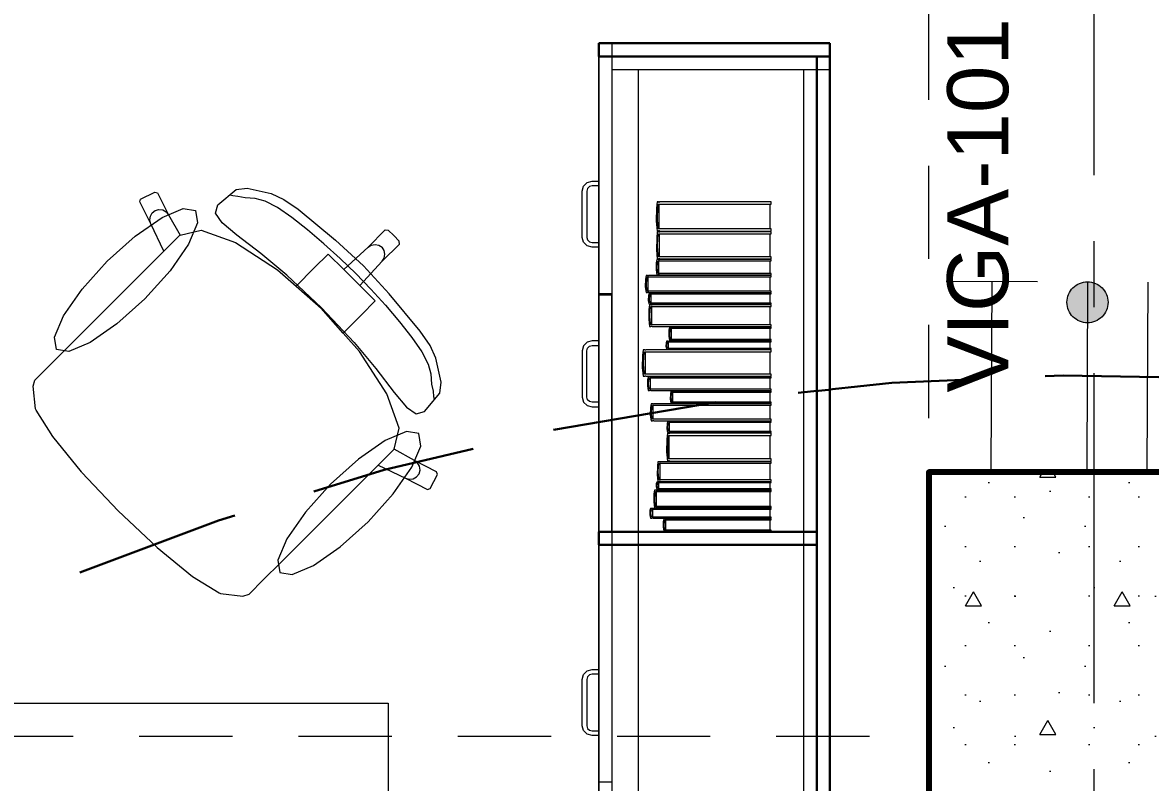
# Model space of a CAD drawing. Header units: inches. Extents: x -19 to 5698, y -728 to 92.
# Drawn here: x 128.198 to 129.905, y 30.13 to 31.281 of the extents above; entities that cross this region are included whole.
import ezdxf

# ---------------------------------------------------------------- set-up
doc = ezdxf.new("R2010")
doc.units = ezdxf.units.IN
doc.header["$MEASUREMENT"] = 0
doc.set_wipeout_variables(frame=1)
for name, pattern in [('HIDDEN', [0.375, 0.25, -0.125]), ('Hidden Line', [0.195611, 0.141111, -0.0545]), ('Punto & Raya', [0.65, 0.5, -0.075, 0, -0.075]), ('RAYITAS', [0.375, 0.25, -0.125]), ('Wipeout_Contour', [1, 0, -1])]:
    doc.linetypes.add(name, pattern=pattern)
for name, color, linetype, lineweight in [('00 conduct tomacorr', 120, 'HIDDEN', 30), ('T-TECHO-E', 150, 'Continuous', 20), ('TOMACORRIENTE', 22, 'RAYITAS', 9)]:
    doc.layers.add(name, color=color, linetype=linetype, lineweight=lineweight)
for name, color, linetype in [('02 _ ARQ _ ALB _ Ejes Generales', 251, 'Continuous'), ('02 _ ARQ _ ZON _ Espacio.3D', 7, 'Continuous'), ('08 _ STR _ EXT _ 06 Columnas', 7, 'Continuous'), ('08 _ STR _ EXT _ 09 Vigas', 251, 'Continuous'), ('Interior - Mobiliario', 7, 'Continuous'), ('Notas - Etiquetas', 7, 'Continuous')]:
    doc.layers.add(name, color=color, linetype=linetype)
doc.styles.add('Estilo_Generado_4', font='swisse.ttf')

# ---------------------------------------------------------------- blocks, each defined once
blk = doc.blocks.new('a')
at = {"layer": 'TOMACORRIENTE', "ltscale": 0.05}
h = blk.add_hatch(color=4, dxfattribs=at)
edge = h.paths.add_edge_path()
edge.add_arc((0, 0.0752), 0.0211, 0, 360)
at = {"layer": 'TOMACORRIENTE', "color": 4}
for p, q in [((-0.1455, 0.0963), (-0.0515, 0.0963)), ((-0.0985, 0.0963), (-0.0985, -0.0966)), ((0, 0.0963), (0, -0.0963)), ((0.0623, -0.0963), (0.0623, 0.0963))]:
    blk.add_line(p, q, dxfattribs=at)
blk.add_circle((0, 0.0752), 0.0211, dxfattribs=at)
blk = doc.blocks.new('CABLE 3FACE')
at = {"layer": 'T-TECHO-E', "rotation": 59.94170052614085}
blk.add_blockref('a', (0, 0), dxfattribs=at)

msp = doc.modelspace()

# ---------------------------------------------------------------- hatches: boundary and pattern name
at = {"layer": '08 _ STR _ EXT _ 06 Columnas', "linetype": 'Continuous', "lineweight": 9}
h = msp.add_hatch(dxfattribs=at)
h.set_pattern_fill('HORMIGÓN_EN_MASA_0002', style=0, pattern_type=2)
h.set_pattern_definition([(0, (92.5, 6e-09), (0, 0.3897114), [0.024375, -0.200625]), (0, (92.6125, 0.19486), (0, 0.3897114), [0.024375, -0.200625]), (60, (92.5, 6e-09), (-0.3375, 0.1948557), [0.024375, -0.200625]), (60, (92.725, 6e-09), (-0.3375, 0.1948557), [0.024375, -0.200625]), (120, (92.5244, 6e-09), (0.3375, 0.1948557), [0.024375, -0.200625]), (120, (92.7494, 6e-09), (0.3375, 0.1948557), [0.024375, -0.200625]), (0, (92.500015, 0.0375), (0, 0.075), [0, -0.075, 0, -0.1125]), (45, (92.537515, 0.0375), (-0.05303301, 0.05303301), [0, -0.05625, 0, -0.09375])])
h.paths.add_polyline_path([(129.57, 29.7), (130.07, 29.7), (130.07, 30.6), (129.57, 30.6)])

# ---------------------------------------------------------------- linework, layer by layer
at = {"layer": '02 _ ARQ _ ALB _ Ejes Generales', "color": 251, "linetype": 'Punto & Raya', "lineweight": 13, "true_color": 0x636466}
msp.add_line((129.82, 3.05), (129.82, 44.9), dxfattribs=at)
at = {"layer": '02 _ ARQ _ ZON _ Espacio.3D', "color": 254, "linetype": 'Continuous', "lineweight": 0, "flags": 128}
msp.add_lwpolyline([(123.07, 29.75), (129.57, 29.75), (129.57, 30.6), (130.07, 30.6), (130.07, 29.75), (135.97, 29.75), (135.97, 30.2), (136.57, 30.2), (136.57, 31), (137.07, 31)], dxfattribs=at)
at = {"layer": '08 _ STR _ EXT _ 06 Columnas', "color": 7, "linetype": 'Continuous', "lineweight": 80, "flags": 128}
msp.add_lwpolyline([(129.57, 29.7), (130.07, 29.7), (130.07, 30.6), (129.57, 30.6)], close=True, dxfattribs=at)
at = {"layer": '08 _ STR _ EXT _ 09 Vigas', "color": 251, "linetype": 'Hidden Line', "lineweight": 13, "true_color": 0x636466}
msp.add_line((129.57, 30.2), (129.57, 39.4), dxfattribs=at)
at = {"layer": 'Interior - Mobiliario', "color": 175, "linetype": 'Continuous', "lineweight": 13}
for p, q in [((129.4, 31.23), (129.09, 31.23)), ((129.09, 31.23), (129.09, 29.77)), ((129.4, 29.77), (129.4, 31.23)), ((129.13, 31.21), (129.09, 31.21)), ((129.38, 31.21), (129.13, 31.21)), ((128.4932, 31.0053), (128.5211, 31.0285)), ((128.5211, 31.0285), (128.5378, 31.0304)), ((128.5378, 31.0304), (128.574, 31.0226)), ((129.045, 31.026), (129.047, 31.0335)), ((129.047, 31.0335), (129.0525, 31.039)), ((129.0531, 31.03), (129.052, 31.026)), ((129.0525, 31.039), (129.06, 31.041)), ((129.056, 31.0329), (129.0531, 31.03)), ((129.06, 31.034), (129.056, 31.0329)), ((129.06, 31.041), (129.07, 31.041)), ((129.07, 31.034), (129.06, 31.034)), ((129.07, 31.041), (129.07, 31.034)), ((128.3751, 31.0098), (128.3764, 31.0138)), ((128.3764, 31.0138), (128.3978, 31.0247)), ((128.3978, 31.0247), (128.4019, 31.0233)), ((128.4019, 31.0233), (128.4188, 30.9902)), ((128.5158, 31.0189), (128.5113, 31.0197)), ((128.5238, 31.0181), (128.5158, 31.0189)), ((128.5346, 31.016), (128.5238, 31.0181)), ((128.55, 31.0149), (128.5346, 31.016)), ((128.5648, 31.011), (128.55, 31.0149)), ((128.574, 31.0226), (128.5932, 31.0136)), ((128.5932, 31.0136), (128.6149, 30.9987)), ((129.045, 30.956), (129.045, 31.026)), ((129.052, 31.026), (129.052, 30.956)), ((128.3921, 30.9767), (128.3751, 31.0098)), ((128.394, 30.9933), (128.3986, 30.9969)), ((128.3986, 30.9969), (128.4042, 30.9984)), ((128.4042, 30.9984), (128.4101, 30.9977)), ((128.4101, 30.9977), (128.4152, 30.9948)), ((128.4152, 30.9948), (128.4188, 30.9902)), ((128.4898, 30.9924), (128.4932, 31.0053)), ((128.5836, 31.001), (128.5648, 31.011)), ((128.6054, 30.9862), (128.5836, 31.001)), ((128.6149, 30.9987), (128.6716, 30.9519)), ((129.1574, 31), (129.1572, 30.9803)), ((129.1584, 31.0097), (129.1574, 31)), ((129.1603, 31.0097), (129.1584, 31.0097)), ((129.1589, 30.986), (129.1593, 30.9996)), ((129.1593, 30.9996), (129.1601, 31.0062)), ((129.1601, 31.0062), (129.3313, 31.0062)), ((129.1604, 31.0096), (129.1603, 31.0097)), ((129.1606, 31.0093), (129.1604, 31.0096)), ((129.1608, 31.0091), (129.1606, 31.0093)), ((129.1611, 31.009), (129.1608, 31.0091)), ((129.161, 31.0062), (129.161, 30.9691)), ((129.1613, 31.009), (129.1611, 31.009)), ((129.1616, 31.0091), (129.1613, 31.009)), ((129.1618, 31.0092), (129.1616, 31.0091)), ((129.162, 31.0095), (129.1618, 31.0092)), ((129.1622, 31.0097), (129.162, 31.0095)), ((129.3313, 31.0097), (129.1622, 31.0097)), ((129.3296, 30.9691), (129.3296, 31.0062)), ((129.3313, 31.0062), (129.3313, 31.0097)), ((128.3905, 30.9824), (128.3912, 30.9882)), ((128.3921, 30.9767), (128.3905, 30.9824)), ((128.3912, 30.9882), (128.394, 30.9933)), ((128.4188, 30.9902), (128.4362, 30.9592)), ((128.4998, 30.9781), (128.4898, 30.9924)), ((128.5221, 30.9595), (128.4998, 30.9781)), ((128.6292, 30.9676), (128.6054, 30.9862)), ((129.1572, 30.9803), (129.1584, 30.9655)), ((129.1596, 30.9724), (129.1589, 30.986)), ((128.4117, 30.9349), (128.3921, 30.9767)), ((128.4362, 30.9592), (128.4681, 30.9667)), ((128.4681, 30.9667), (128.5201, 30.9483)), ((128.654, 30.9464), (128.6292, 30.9676)), ((128.7207, 30.9411), (128.7468, 30.9672)), ((128.7468, 30.9672), (128.7511, 30.9671)), ((128.7511, 30.9671), (128.7596, 30.9586)), ((129.1587, 30.9645), (129.1578, 30.9555)), ((129.1584, 30.9655), (129.1603, 30.9655)), ((129.1606, 30.9645), (129.1587, 30.9645)), ((129.1601, 30.9691), (129.1596, 30.9724)), ((129.1597, 30.9551), (129.1605, 30.9612)), ((129.3313, 30.9691), (129.1601, 30.9691)), ((129.1603, 30.9655), (129.1604, 30.9658)), ((129.1604, 30.9658), (129.1606, 30.966)), ((129.1605, 30.9612), (129.3313, 30.9612)), ((129.1606, 30.966), (129.1609, 30.9662)), ((129.1607, 30.9644), (129.1606, 30.9645)), ((129.1609, 30.9641), (129.1607, 30.9644)), ((129.1609, 30.9662), (129.1611, 30.9663)), ((129.1612, 30.964), (129.1609, 30.9641)), ((129.1611, 30.9663), (129.1614, 30.9663)), ((129.1614, 30.9639), (129.1612, 30.964)), ((129.1613, 30.9612), (129.1613, 30.9267)), ((129.1614, 30.9663), (129.1616, 30.9662)), ((129.1617, 30.9639), (129.1614, 30.9639)), ((129.1616, 30.9662), (129.1619, 30.966)), ((129.1619, 30.9639), (129.1617, 30.9639)), ((129.1619, 30.966), (129.1621, 30.9657)), ((129.1621, 30.9641), (129.1619, 30.9639)), ((129.1621, 30.9657), (129.1622, 30.9655)), ((129.1624, 30.9643), (129.1621, 30.9641)), ((129.1622, 30.9655), (129.3313, 30.9655)), ((129.1625, 30.9645), (129.1624, 30.9643)), ((129.3313, 30.9645), (129.1625, 30.9645)), ((129.3296, 30.9267), (129.3296, 30.9612)), ((129.3313, 30.9655), (129.3313, 30.9691)), ((129.3313, 30.9612), (129.3313, 30.9645)), ((128.4359, 30.9592), (128.4117, 30.9349)), ((128.4359, 30.9592), (128.4362, 30.9592)), ((128.5201, 30.9483), (128.5839, 30.907)), ((128.5583, 30.9315), (128.5221, 30.9595)), ((128.6786, 30.9239), (128.654, 30.9464)), ((128.6716, 30.9519), (128.7138, 30.9128)), ((128.7207, 30.9411), (128.7256, 30.9443)), ((128.7256, 30.9443), (128.7313, 30.9454)), ((128.7313, 30.9454), (128.7371, 30.9442)), ((128.7371, 30.9442), (128.742, 30.941)), ((128.7421, 30.9197), (128.7682, 30.9458)), ((128.7681, 30.9501), (128.7596, 30.9586)), ((128.7682, 30.9458), (128.7681, 30.9501)), ((129.047, 30.9485), (129.045, 30.956)), ((129.0525, 30.943), (129.047, 30.9485)), ((129.052, 30.956), (129.0531, 30.952)), ((129.06, 30.941), (129.0525, 30.943)), ((129.0531, 30.952), (129.056, 30.9491)), ((129.056, 30.9491), (129.06, 30.948)), ((129.06, 30.948), (129.07, 30.948)), ((129.07, 30.948), (129.07, 30.941)), ((129.1578, 30.9555), (129.1576, 30.9371)), ((129.1592, 30.9424), (129.1597, 30.9551)), ((128.2638, 30.7871), (128.4117, 30.9349)), ((128.5976, 30.8988), (128.5583, 30.9315)), ((128.6394, 30.9096), (128.6606, 30.9307)), ((128.6606, 30.9307), (128.6842, 30.9071)), ((128.6842, 30.9071), (128.7207, 30.9411)), ((128.7453, 30.9361), (128.742, 30.941)), ((128.7464, 30.9303), (128.7453, 30.9361)), ((128.7453, 30.9246), (128.7464, 30.9303)), ((129.07, 30.941), (129.06, 30.941)), ((129.1576, 30.9371), (129.1587, 30.9234)), ((129.1599, 30.9298), (129.1592, 30.9424)), ((129.1605, 30.9267), (129.1599, 30.9298)), ((129.3313, 30.9267), (129.1605, 30.9267)), ((129.3313, 30.9234), (129.3313, 30.9267)), ((128.612, 30.8822), (128.6394, 30.9096)), ((128.7021, 30.9011), (128.6786, 30.9239)), ((128.7081, 30.8832), (128.7421, 30.9197)), ((128.7529, 30.8706), (128.7138, 30.9128)), ((128.7421, 30.9197), (128.7453, 30.9246)), ((129.1572, 30.9173), (129.157, 30.907)), ((129.1581, 30.9224), (129.1572, 30.9173)), ((129.16, 30.9224), (129.1581, 30.9224)), ((129.1586, 30.91), (129.1591, 30.9171)), ((129.1594, 30.9029), (129.1586, 30.91)), ((129.1587, 30.9234), (129.1606, 30.9234)), ((129.1591, 30.9171), (129.1599, 30.9205)), ((129.1599, 30.9205), (129.3313, 30.9205)), ((129.1601, 30.9223), (129.16, 30.9224)), ((129.1603, 30.9222), (129.1601, 30.9223)), ((129.1606, 30.9221), (129.1603, 30.9222)), ((129.1606, 30.9234), (129.1607, 30.9236)), ((129.1608, 30.922), (129.1606, 30.9221)), ((129.1607, 30.9236), (129.161, 30.9238)), ((129.1607, 30.9205), (129.1607, 30.9011)), ((129.1611, 30.922), (129.1608, 30.922)), ((129.161, 30.9238), (129.1612, 30.924)), ((129.1613, 30.922), (129.1611, 30.922)), ((129.1612, 30.924), (129.1615, 30.9241)), ((129.1616, 30.9221), (129.1613, 30.922)), ((129.1615, 30.9241), (129.1617, 30.9241)), ((129.1618, 30.9223), (129.1616, 30.9221)), ((129.1617, 30.9241), (129.162, 30.924)), ((129.1619, 30.9224), (129.1618, 30.9223)), ((129.3313, 30.9224), (129.1619, 30.9224)), ((129.162, 30.924), (129.1622, 30.9238)), ((129.1622, 30.9238), (129.1624, 30.9235)), ((129.1624, 30.9235), (129.1625, 30.9234)), ((129.1625, 30.9234), (129.3313, 30.9234)), ((129.3296, 30.9011), (129.3296, 30.9205)), ((129.3313, 30.9205), (129.3313, 30.9224)), ((128.5839, 30.907), (128.612, 30.8822)), ((128.6503, 30.8493), (128.5976, 30.8988)), ((128.6842, 30.9071), (128.6961, 30.8951)), ((128.7081, 30.8832), (128.6961, 30.8951)), ((128.7021, 30.9011), (128.7249, 30.8776)), ((129.1406, 30.8926), (129.1404, 30.8811)), ((129.1416, 30.8983), (129.1406, 30.8926)), ((129.1437, 30.8983), (129.1416, 30.8983)), ((129.1422, 30.8845), (129.1427, 30.8924)), ((129.1427, 30.8924), (129.1435, 30.8962)), ((129.1435, 30.8962), (129.3313, 30.8962)), ((129.1438, 30.8982), (129.1437, 30.8983)), ((129.1441, 30.898), (129.1438, 30.8982)), ((129.1443, 30.8979), (129.1441, 30.898)), ((129.1446, 30.8979), (129.1443, 30.8979)), ((129.1445, 30.8962), (129.1445, 30.8746)), ((129.1449, 30.8979), (129.1446, 30.8979)), ((129.1451, 30.8979), (129.1449, 30.8979)), ((129.1454, 30.898), (129.1451, 30.8979)), ((129.1457, 30.8982), (129.1454, 30.898)), ((129.1458, 30.8983), (129.1457, 30.8982)), ((129.3313, 30.8983), (129.1458, 30.8983)), ((129.157, 30.907), (129.1581, 30.8993)), ((129.1581, 30.8993), (129.16, 30.8993)), ((129.1599, 30.9011), (129.1594, 30.9029)), ((129.3313, 30.9011), (129.1599, 30.9011)), ((129.16, 30.8993), (129.1602, 30.8994)), ((129.1602, 30.8994), (129.1604, 30.8995)), ((129.1604, 30.8995), (129.1606, 30.8996)), ((129.1606, 30.8996), (129.1609, 30.8997)), ((129.1609, 30.8997), (129.1611, 30.8997)), ((129.1611, 30.8997), (129.1614, 30.8996)), ((129.1614, 30.8996), (129.1616, 30.8995)), ((129.1616, 30.8995), (129.1618, 30.8994)), ((129.1618, 30.8994), (129.1619, 30.8993)), ((129.1619, 30.8993), (129.3313, 30.8993)), ((129.3294, 30.8746), (129.3294, 30.8962)), ((129.3313, 30.8993), (129.3313, 30.9011)), ((129.3313, 30.8962), (129.3313, 30.8983)), ((128.612, 30.8822), (128.6499, 30.8489)), ((128.7317, 30.8596), (128.7081, 30.8832)), ((128.7249, 30.8776), (128.7474, 30.853)), ((129.1404, 30.8811), (129.1416, 30.8725)), ((129.143, 30.8766), (129.1422, 30.8845)), ((129.1435, 30.8746), (129.143, 30.8766)), ((129.3313, 30.8746), (129.1435, 30.8746)), ((129.3313, 30.8725), (129.3313, 30.8746)), ((128.7106, 30.8384), (128.7317, 30.8596)), ((128.7998, 30.8139), (128.7529, 30.8706)), ((129.07, 30.871), (129.09, 30.871)), ((129.07, 30.869), (129.09, 30.869)), ((129.1416, 30.8725), (129.1437, 30.8725)), ((129.1437, 30.8725), (129.1439, 30.8727)), ((129.1439, 30.8727), (129.1441, 30.8728)), ((129.1441, 30.8728), (129.1444, 30.8729)), ((129.1444, 30.8729), (129.1446, 30.873)), ((129.1446, 30.873), (129.1449, 30.873)), ((129.1449, 30.873), (129.1452, 30.8729)), ((129.1452, 30.8679), (129.1449, 30.8604)), ((129.1449, 30.8604), (129.1462, 30.8548)), ((129.1452, 30.8729), (129.1455, 30.8728)), ((129.1462, 30.8715), (129.1452, 30.8679)), ((129.1455, 30.8728), (129.1457, 30.8726)), ((129.1457, 30.8726), (129.1458, 30.8725)), ((129.1458, 30.8725), (129.3313, 30.8725)), ((129.1482, 30.8715), (129.1462, 30.8715)), ((129.1467, 30.8625), (129.1472, 30.8677)), ((129.1475, 30.8574), (129.1467, 30.8625)), ((129.1472, 30.8677), (129.148, 30.8702)), ((129.148, 30.8561), (129.1475, 30.8574)), ((129.148, 30.8702), (129.3313, 30.8702)), ((129.1483, 30.8715), (129.1482, 30.8715)), ((129.1485, 30.8714), (129.1483, 30.8715)), ((129.1488, 30.8713), (129.1485, 30.8714)), ((129.1491, 30.8713), (129.1488, 30.8713)), ((129.149, 30.8702), (129.149, 30.8561)), ((129.1493, 30.8713), (129.1491, 30.8713)), ((129.1496, 30.8713), (129.1493, 30.8713)), ((129.1499, 30.8714), (129.1496, 30.8713)), ((129.1501, 30.8715), (129.1499, 30.8714)), ((129.1503, 30.8715), (129.1501, 30.8715)), ((129.3313, 30.8715), (129.1503, 30.8715)), ((129.3295, 30.8561), (129.3295, 30.8702)), ((129.3313, 30.8702), (129.3313, 30.8715)), ((128.6832, 30.811), (128.6499, 30.8489)), ((128.6503, 30.8493), (128.6998, 30.7966)), ((128.7474, 30.853), (128.7686, 30.8282)), ((129.146, 30.8466), (129.1458, 30.8319)), ((129.147, 30.8538), (129.146, 30.8466)), ((129.1462, 30.8548), (129.1482, 30.8548)), ((129.149, 30.8538), (129.147, 30.8538)), ((129.1475, 30.8362), (129.148, 30.8462)), ((129.3313, 30.8561), (129.148, 30.8561)), ((129.148, 30.8462), (129.1488, 30.8512)), ((129.1482, 30.8548), (129.1484, 30.8549)), ((129.1484, 30.8549), (129.1486, 30.855)), ((129.1486, 30.855), (129.1489, 30.855)), ((129.1488, 30.8512), (129.3313, 30.8512)), ((129.1489, 30.855), (129.1491, 30.8551)), ((129.1491, 30.8537), (129.149, 30.8538)), ((129.1491, 30.8551), (129.1494, 30.8551)), ((129.1493, 30.8535), (129.1491, 30.8537)), ((129.1496, 30.8533), (129.1493, 30.8535)), ((129.1494, 30.8551), (129.1497, 30.855)), ((129.1499, 30.8532), (129.1496, 30.8533)), ((129.1497, 30.855), (129.1499, 30.855)), ((129.1498, 30.8512), (129.1498, 30.8236)), ((129.1499, 30.855), (129.1501, 30.8548)), ((129.1501, 30.8532), (129.1499, 30.8532)), ((129.1501, 30.8548), (129.1503, 30.8548)), ((129.1504, 30.8533), (129.1501, 30.8532)), ((129.1503, 30.8548), (129.3313, 30.8548)), ((129.1507, 30.8534), (129.1504, 30.8533)), ((129.1509, 30.8536), (129.1507, 30.8534)), ((129.151, 30.8538), (129.1509, 30.8536)), ((129.3313, 30.8538), (129.151, 30.8538)), ((129.3295, 30.8236), (129.3295, 30.8512)), ((129.3313, 30.8548), (129.3313, 30.8561)), ((129.3313, 30.8512), (129.3313, 30.8538)), ((128.6832, 30.811), (128.7106, 30.8384)), ((128.7686, 30.8282), (128.7872, 30.8044)), ((129.1458, 30.8319), (129.147, 30.821)), ((129.1483, 30.8261), (129.1475, 30.8362)), ((129.1488, 30.8236), (129.1483, 30.8261)), ((129.3313, 30.8236), (129.1488, 30.8236)), ((129.3313, 30.821), (129.3313, 30.8236)), ((128.708, 30.7829), (128.6832, 30.811)), ((128.8147, 30.7922), (128.7998, 30.8139)), ((129.147, 30.821), (129.149, 30.821)), ((129.149, 30.821), (129.1492, 30.8212)), ((129.1492, 30.8212), (129.1494, 30.8213)), ((129.1494, 30.8213), (129.1497, 30.8215)), ((129.1497, 30.8215), (129.1499, 30.8215)), ((129.1499, 30.8215), (129.1502, 30.8215)), ((129.1502, 30.8215), (129.1505, 30.8215)), ((129.1505, 30.8215), (129.1507, 30.8213)), ((129.1507, 30.8213), (129.1509, 30.8211)), ((129.1509, 30.8211), (129.151, 30.821)), ((129.151, 30.821), (129.3313, 30.821)), ((129.1764, 30.8155), (129.1762, 30.8064)), ((129.1762, 30.8064), (129.1772, 30.7996)), ((129.1772, 30.82), (129.1764, 30.8155)), ((129.1789, 30.82), (129.1772, 30.82)), ((129.1777, 30.809), (129.1781, 30.8153)), ((129.1783, 30.8028), (129.1777, 30.809)), ((129.1781, 30.8153), (129.1788, 30.8184)), ((129.1788, 30.8184), (129.3313, 30.8184)), ((129.179, 30.8199), (129.1789, 30.82)), ((129.1792, 30.8198), (129.179, 30.8199)), ((129.1794, 30.8197), (129.1792, 30.8198)), ((129.1796, 30.8196), (129.1794, 30.8197)), ((129.1795, 30.8184), (129.1795, 30.8012)), ((129.1798, 30.8196), (129.1796, 30.8196)), ((129.1801, 30.8197), (129.1798, 30.8196)), ((129.1803, 30.8198), (129.1801, 30.8197)), ((129.1805, 30.8199), (129.1803, 30.8198)), ((129.1806, 30.82), (129.1805, 30.8199)), ((129.3313, 30.82), (129.1806, 30.82)), ((129.3298, 30.8012), (129.3298, 30.8184)), ((129.3313, 30.8184), (129.3313, 30.82)), ((128.6998, 30.7966), (128.7325, 30.7573)), ((128.7872, 30.8044), (128.802, 30.7826)), ((128.8236, 30.773), (128.8147, 30.7922)), ((129.047, 30.7915), (129.045, 30.784)), ((129.0525, 30.797), (129.047, 30.7915)), ((129.06, 30.799), (129.0525, 30.797)), ((129.0531, 30.788), (129.056, 30.7909)), ((129.056, 30.7909), (129.06, 30.792)), ((129.07, 30.799), (129.06, 30.799)), ((129.06, 30.792), (129.07, 30.792)), ((129.07, 30.792), (129.07, 30.799)), ((129.1719, 30.796), (129.1717, 30.7906)), ((129.1717, 30.7906), (129.1727, 30.7866)), ((129.1727, 30.7986), (129.1719, 30.796)), ((129.1744, 30.7986), (129.1727, 30.7986)), ((129.1732, 30.7921), (129.1736, 30.7958)), ((129.1738, 30.7884), (129.1732, 30.7921)), ((129.1736, 30.7958), (129.1743, 30.7976)), ((129.1743, 30.7976), (129.3313, 30.7976)), ((129.1745, 30.7986), (129.1744, 30.7986)), ((129.1747, 30.7985), (129.1745, 30.7986)), ((129.1749, 30.7984), (129.1747, 30.7985)), ((129.1752, 30.7984), (129.1749, 30.7984)), ((129.1751, 30.7976), (129.1751, 30.7875)), ((129.1754, 30.7984), (129.1752, 30.7984)), ((129.1756, 30.7984), (129.1754, 30.7984)), ((129.1759, 30.7985), (129.1756, 30.7984)), ((129.1761, 30.7985), (129.1759, 30.7985)), ((129.1762, 30.7986), (129.1761, 30.7985)), ((129.3313, 30.7986), (129.1762, 30.7986)), ((129.1772, 30.7996), (129.1789, 30.7996)), ((129.1788, 30.8012), (129.1783, 30.8028)), ((129.3313, 30.8012), (129.1788, 30.8012)), ((129.1789, 30.7996), (129.179, 30.7997)), ((129.179, 30.7997), (129.1792, 30.7998)), ((129.1792, 30.7998), (129.1794, 30.7999)), ((129.1794, 30.7999), (129.1797, 30.7999)), ((129.1797, 30.7999), (129.1799, 30.7999)), ((129.1799, 30.7999), (129.1801, 30.7999)), ((129.1801, 30.7999), (129.1803, 30.7998)), ((129.1803, 30.7998), (129.1805, 30.7997)), ((129.1805, 30.7997), (129.1806, 30.7996)), ((129.1806, 30.7996), (129.3313, 30.7996)), ((129.3298, 30.7875), (129.3298, 30.7976)), ((129.3313, 30.7996), (129.3313, 30.8012)), ((129.3313, 30.7976), (129.3313, 30.7986)), ((128.2383, 30.7616), (128.2638, 30.7871)), ((128.7493, 30.7191), (128.708, 30.7829)), ((128.802, 30.7826), (128.812, 30.7637)), ((128.8314, 30.7368), (128.8236, 30.773)), ((129.045, 30.784), (129.045, 30.714)), ((129.052, 30.784), (129.0531, 30.788)), ((129.052, 30.714), (129.052, 30.784)), ((129.1363, 30.7768), (129.136, 30.7589)), ((129.1373, 30.7856), (129.1363, 30.7768)), ((129.1394, 30.7856), (129.1373, 30.7856)), ((129.1379, 30.764), (129.1384, 30.7764)), ((129.1384, 30.7764), (129.1393, 30.7824)), ((129.1393, 30.7824), (129.3313, 30.7824)), ((129.1396, 30.7854), (129.1394, 30.7856)), ((129.1398, 30.7852), (129.1396, 30.7854)), ((129.1401, 30.785), (129.1398, 30.7852)), ((129.1403, 30.7849), (129.1401, 30.785)), ((129.1402, 30.7824), (129.1402, 30.7487)), ((129.1406, 30.7849), (129.1403, 30.7849)), ((129.1409, 30.785), (129.1406, 30.7849)), ((129.1412, 30.7851), (129.1409, 30.785)), ((129.1414, 30.7854), (129.1412, 30.7851)), ((129.1416, 30.7856), (129.1414, 30.7854)), ((129.3313, 30.7856), (129.1416, 30.7856)), ((129.1727, 30.7866), (129.1744, 30.7866)), ((129.1743, 30.7875), (129.1738, 30.7884)), ((129.3313, 30.7875), (129.1743, 30.7875)), ((129.1744, 30.7866), (129.1746, 30.7866)), ((129.1746, 30.7866), (129.1748, 30.7867)), ((129.1748, 30.7867), (129.175, 30.7867)), ((129.175, 30.7867), (129.1752, 30.7868)), ((129.1752, 30.7868), (129.1755, 30.7868)), ((129.1755, 30.7868), (129.1757, 30.7867)), ((129.1757, 30.7867), (129.1759, 30.7867)), ((129.1759, 30.7867), (129.1761, 30.7866)), ((129.1761, 30.7866), (129.1762, 30.7866)), ((129.1762, 30.7866), (129.3313, 30.7866)), ((129.3294, 30.7487), (129.3294, 30.7824)), ((129.3313, 30.7866), (129.3313, 30.7875)), ((129.3313, 30.7824), (129.3313, 30.7856)), ((128.2164, 30.7396), (128.2383, 30.7616)), ((128.7325, 30.7573), (128.7605, 30.7211)), ((128.812, 30.7637), (128.8159, 30.749)), ((129.136, 30.7589), (129.1373, 30.7455)), ((129.1387, 30.7518), (129.1379, 30.764)), ((128.2135, 30.7303), (128.2164, 30.7396)), ((128.8159, 30.749), (128.817, 30.7336)), ((129.1373, 30.7455), (129.1394, 30.7455)), ((129.1393, 30.7487), (129.1387, 30.7518)), ((129.3313, 30.7487), (129.1393, 30.7487)), ((129.1394, 30.7455), (129.1396, 30.7457)), ((129.1396, 30.7457), (129.1399, 30.746)), ((129.1399, 30.746), (129.1401, 30.7461)), ((129.1401, 30.7461), (129.1404, 30.7462)), ((129.1404, 30.7462), (129.1407, 30.7462)), ((129.1407, 30.7462), (129.141, 30.7461)), ((129.141, 30.7461), (129.1412, 30.7459)), ((129.1412, 30.7459), (129.1415, 30.7457)), ((129.1415, 30.7457), (129.1416, 30.7455)), ((129.1416, 30.7455), (129.3313, 30.7455)), ((129.1441, 30.74), (129.1439, 30.7309)), ((129.1451, 30.7445), (129.1441, 30.74)), ((129.1471, 30.7445), (129.1451, 30.7445)), ((129.1456, 30.7335), (129.1461, 30.7398)), ((129.1461, 30.7398), (129.147, 30.7429)), ((129.147, 30.7429), (129.3313, 30.7429)), ((129.1472, 30.7444), (129.1471, 30.7445)), ((129.1475, 30.7443), (129.1472, 30.7444)), ((129.1477, 30.7442), (129.1475, 30.7443)), ((129.148, 30.7442), (129.1477, 30.7442)), ((129.1479, 30.7429), (129.1479, 30.7257)), ((129.1483, 30.7442), (129.148, 30.7442)), ((129.1485, 30.7442), (129.1483, 30.7442)), ((129.1488, 30.7443), (129.1485, 30.7442)), ((129.149, 30.7444), (129.1488, 30.7443)), ((129.1492, 30.7445), (129.149, 30.7444)), ((129.3313, 30.7445), (129.1492, 30.7445)), ((129.3295, 30.7257), (129.3295, 30.7429)), ((129.3313, 30.7455), (129.3313, 30.7487)), ((129.3313, 30.7429), (129.3313, 30.7445)), ((128.2175, 30.6964), (128.2135, 30.7303)), ((128.7605, 30.7211), (128.7791, 30.6988)), ((128.817, 30.7336), (128.8191, 30.7228)), ((128.8191, 30.7228), (128.8199, 30.7148)), ((128.8295, 30.7201), (128.8314, 30.7368)), ((129.1439, 30.7309), (129.1451, 30.7241)), ((129.1451, 30.7241), (129.1471, 30.7241)), ((129.1464, 30.7273), (129.1456, 30.7335)), ((129.147, 30.7257), (129.1464, 30.7273)), ((129.3313, 30.7257), (129.147, 30.7257)), ((129.1471, 30.7241), (129.1473, 30.7242)), ((129.1473, 30.7242), (129.1475, 30.7243)), ((129.1475, 30.7243), (129.1478, 30.7244)), ((129.1478, 30.7244), (129.1481, 30.7244)), ((129.1481, 30.7244), (129.1483, 30.7244)), ((129.1483, 30.7244), (129.1486, 30.7244)), ((129.1486, 30.7244), (129.1489, 30.7243)), ((129.1489, 30.7243), (129.1491, 30.7241)), ((129.1491, 30.7241), (129.1492, 30.7241)), ((129.1492, 30.7241), (129.3313, 30.7241)), ((129.1794, 30.7231), (129.1786, 30.7191)), ((129.181, 30.7231), (129.1794, 30.7231)), ((129.1802, 30.7189), (129.1809, 30.7216)), ((129.1809, 30.7216), (129.3313, 30.7216)), ((129.1811, 30.723), (129.181, 30.7231)), ((129.1813, 30.7229), (129.1811, 30.723)), ((129.1815, 30.7228), (129.1813, 30.7229)), ((129.1817, 30.7228), (129.1815, 30.7228)), ((129.182, 30.7228), (129.1817, 30.7228)), ((129.1817, 30.7216), (129.1817, 30.7063)), ((129.1822, 30.7228), (129.182, 30.7228)), ((129.1824, 30.7229), (129.1822, 30.7228)), ((129.1826, 30.723), (129.1824, 30.7229)), ((129.1827, 30.7231), (129.1826, 30.723)), ((129.3313, 30.7231), (129.1827, 30.7231)), ((129.3298, 30.7063), (129.3298, 30.7216)), ((129.3313, 30.7241), (129.3313, 30.7257)), ((129.3313, 30.7216), (129.3313, 30.7231)), ((128.7677, 30.6671), (128.7493, 30.7191)), ((128.8063, 30.6922), (128.8295, 30.7201)), ((128.8199, 30.7148), (128.8207, 30.7103)), ((129.045, 30.714), (129.047, 30.7065)), ((129.047, 30.7065), (129.0525, 30.701)), ((129.0531, 30.71), (129.052, 30.714)), ((129.056, 30.7071), (129.0531, 30.71)), ((129.06, 30.706), (129.056, 30.7071)), ((129.07, 30.706), (129.06, 30.706)), ((129.07, 30.699), (129.07, 30.706)), ((129.1494, 30.7039), (129.1484, 30.6982)), ((129.1513, 30.7039), (129.1494, 30.7039)), ((129.1514, 30.7038), (129.1513, 30.7039)), ((129.1517, 30.7036), (129.1514, 30.7038)), ((129.1532, 30.7037), (129.153, 30.7036)), ((129.1534, 30.7039), (129.1532, 30.7037)), ((129.3313, 30.7039), (129.1534, 30.7039)), ((129.1786, 30.7191), (129.1784, 30.7109)), ((129.1784, 30.7109), (129.1794, 30.7049)), ((129.1794, 30.7049), (129.181, 30.7049)), ((129.1798, 30.7133), (129.1802, 30.7189)), ((129.1805, 30.7077), (129.1798, 30.7133)), ((129.1809, 30.7063), (129.1805, 30.7077)), ((129.3313, 30.7063), (129.1809, 30.7063)), ((129.181, 30.7049), (129.1812, 30.705)), ((129.1812, 30.705), (129.1814, 30.7051)), ((129.1814, 30.7051), (129.1816, 30.7051)), ((129.1816, 30.7051), (129.1818, 30.7052)), ((129.1818, 30.7052), (129.182, 30.7052)), ((129.182, 30.7052), (129.1822, 30.7051)), ((129.1822, 30.7051), (129.1825, 30.7051)), ((129.1825, 30.7051), (129.1826, 30.7049)), ((129.1826, 30.7049), (129.1827, 30.7049)), ((129.1827, 30.7049), (129.3313, 30.7049)), ((129.3313, 30.7049), (129.3313, 30.7063)), ((129.3313, 30.7018), (129.3313, 30.7039)), ((128.2184, 30.6943), (128.2175, 30.6964)), ((128.2433, 30.6542), (128.2184, 30.6943)), ((128.7791, 30.6988), (128.7934, 30.6888)), ((128.7934, 30.6888), (128.8063, 30.6922)), ((129.0525, 30.701), (129.06, 30.699)), ((129.06, 30.699), (129.07, 30.699)), ((129.1484, 30.6982), (129.1481, 30.6868)), ((129.1481, 30.6868), (129.1494, 30.6782)), ((129.1499, 30.6901), (129.1503, 30.698)), ((129.1506, 30.6822), (129.1499, 30.6901)), ((129.1503, 30.698), (129.1512, 30.7018)), ((129.1512, 30.7018), (129.3313, 30.7018)), ((129.1519, 30.7035), (129.1517, 30.7036)), ((129.1522, 30.7034), (129.1519, 30.7035)), ((129.1521, 30.7018), (129.1521, 30.6803)), ((129.1524, 30.7034), (129.1522, 30.7034)), ((129.1527, 30.7035), (129.1524, 30.7034)), ((129.153, 30.7036), (129.1527, 30.7035)), ((129.3295, 30.6803), (129.3295, 30.7018)), ((129.1494, 30.6782), (129.1513, 30.6782)), ((129.1512, 30.6803), (129.1506, 30.6822)), ((129.3313, 30.6803), (129.1512, 30.6803)), ((129.1513, 30.6782), (129.1515, 30.6784)), ((129.1515, 30.6784), (129.1517, 30.6785)), ((129.1517, 30.6785), (129.152, 30.6786)), ((129.152, 30.6786), (129.1522, 30.6786)), ((129.1522, 30.6786), (129.1525, 30.6786)), ((129.1525, 30.6786), (129.1528, 30.6786)), ((129.1528, 30.6786), (129.153, 30.6785)), ((129.153, 30.6785), (129.1532, 30.6783)), ((129.1532, 30.6783), (129.1534, 30.6782)), ((129.1534, 30.6782), (129.3313, 30.6782)), ((129.1734, 30.6735), (129.1732, 30.6659)), ((129.1743, 30.6772), (129.1734, 30.6735)), ((129.176, 30.6772), (129.1743, 30.6772)), ((129.1747, 30.6681), (129.1751, 30.6733)), ((129.1751, 30.6733), (129.1759, 30.6759)), ((129.1759, 30.6759), (129.3313, 30.6759)), ((129.1761, 30.6772), (129.176, 30.6772)), ((129.1763, 30.677), (129.1761, 30.6772)), ((129.1765, 30.677), (129.1763, 30.677)), ((129.1767, 30.6769), (129.1765, 30.677)), ((129.1766, 30.6759), (129.1766, 30.6616)), ((129.177, 30.6769), (129.1767, 30.6769)), ((129.1772, 30.677), (129.177, 30.6769)), ((129.1774, 30.677), (129.1772, 30.677)), ((129.1776, 30.6771), (129.1774, 30.677)), ((129.1777, 30.6772), (129.1776, 30.6771)), ((129.3313, 30.6772), (129.1777, 30.6772)), ((129.3298, 30.6616), (129.3298, 30.6759)), ((129.3313, 30.6782), (129.3313, 30.6803)), ((129.3313, 30.6759), (129.3313, 30.6772)), ((128.2869, 30.6006), (128.2433, 30.6542)), ((128.7602, 30.6351), (128.7677, 30.6671)), ((129.1739, 30.6592), (129.173, 30.65)), ((129.1732, 30.6659), (129.1743, 30.6602)), ((129.1756, 30.6592), (129.1739, 30.6592)), ((129.1743, 30.6602), (129.176, 30.6602)), ((129.1754, 30.6629), (129.1747, 30.6681)), ((129.1748, 30.6495), (129.1755, 30.6559)), ((129.1759, 30.6616), (129.1754, 30.6629)), ((129.1755, 30.6559), (129.3313, 30.6559)), ((129.1757, 30.6591), (129.1756, 30.6592)), ((129.1759, 30.6588), (129.1757, 30.6591)), ((129.3313, 30.6616), (129.1759, 30.6616)), ((129.1761, 30.6586), (129.1759, 30.6588)), ((129.176, 30.6602), (129.1761, 30.6603)), ((129.1761, 30.6603), (129.1763, 30.6604)), ((129.1763, 30.6585), (129.1761, 30.6586)), ((129.1763, 30.6604), (129.1765, 30.6605)), ((129.1766, 30.6585), (129.1763, 30.6585)), ((129.1763, 30.6559), (129.1763, 30.6204)), ((129.1765, 30.6605), (129.1768, 30.6605)), ((129.1768, 30.6586), (129.1766, 30.6585)), ((129.1768, 30.6605), (129.177, 30.6605)), ((129.177, 30.6588), (129.1768, 30.6586)), ((129.177, 30.6605), (129.1772, 30.6605)), ((129.1772, 30.659), (129.177, 30.6588)), ((129.1772, 30.6605), (129.1775, 30.6604)), ((129.1774, 30.6592), (129.1772, 30.659)), ((129.3313, 30.6592), (129.1774, 30.6592)), ((129.1775, 30.6604), (129.1777, 30.6603)), ((129.1777, 30.6603), (129.1777, 30.6602)), ((129.1777, 30.6602), (129.3313, 30.6602)), ((129.3298, 30.6204), (129.3298, 30.6559)), ((129.3313, 30.6602), (129.3313, 30.6616)), ((129.3313, 30.6559), (129.3313, 30.6592)), ((129.173, 30.65), (129.1728, 30.6311)), ((129.1744, 30.6366), (129.1748, 30.6495)), ((129.175, 30.6236), (129.1744, 30.6366)), ((128.7602, 30.6349), (128.7359, 30.6107)), ((128.7602, 30.6349), (128.7602, 30.6351)), ((128.7912, 30.6178), (128.7602, 30.6351)), ((129.1728, 30.6311), (129.1739, 30.617)), ((129.1755, 30.6204), (129.175, 30.6236)), ((129.3313, 30.6204), (129.1755, 30.6204)), ((129.3313, 30.617), (129.3313, 30.6204)), ((128.5881, 30.4628), (128.7359, 30.6107)), ((128.7359, 30.6107), (128.7777, 30.5911)), ((128.7958, 30.6142), (128.7912, 30.6178)), ((128.8243, 30.6009), (128.7912, 30.6178)), ((128.7987, 30.6091), (128.7958, 30.6142)), ((128.7979, 30.5976), (128.7995, 30.6032)), ((128.7995, 30.6032), (128.7987, 30.6091)), ((129.1588, 30.6095), (129.1586, 30.5962)), ((129.1597, 30.616), (129.1588, 30.6095)), ((129.1616, 30.616), (129.1597, 30.616)), ((129.1602, 30.6), (129.1607, 30.6092)), ((129.1607, 30.6092), (129.1615, 30.6137)), ((129.1615, 30.6137), (129.3313, 30.6137)), ((129.1617, 30.6159), (129.1616, 30.616)), ((129.1619, 30.6157), (129.1617, 30.6159)), ((129.1622, 30.6156), (129.1619, 30.6157)), ((129.1624, 30.6156), (129.1622, 30.6156)), ((129.1623, 30.6137), (129.1623, 30.5886)), ((129.1627, 30.6155), (129.1624, 30.6156)), ((129.1629, 30.6156), (129.1627, 30.6155)), ((129.1631, 30.6157), (129.1629, 30.6156)), ((129.1634, 30.6159), (129.1631, 30.6157)), ((129.1635, 30.616), (129.1634, 30.6159)), ((129.3313, 30.616), (129.1635, 30.616)), ((129.1739, 30.617), (129.1756, 30.617)), ((129.1756, 30.617), (129.1757, 30.6173)), ((129.1757, 30.6173), (129.1759, 30.6175)), ((129.1759, 30.6175), (129.1762, 30.6177)), ((129.1762, 30.6177), (129.1764, 30.6177)), ((129.1764, 30.6177), (129.1766, 30.6177)), ((129.1766, 30.6177), (129.1769, 30.6176)), ((129.1769, 30.6176), (129.1771, 30.6175)), ((129.1771, 30.6175), (129.1773, 30.6172)), ((129.1773, 30.6172), (129.1774, 30.617)), ((129.1774, 30.617), (129.3313, 30.617)), ((129.3296, 30.5886), (129.3296, 30.6137)), ((129.3313, 30.6137), (129.3313, 30.616)), ((128.2876, 30.5997), (128.2869, 30.6006)), ((128.3424, 30.5414), (128.2876, 30.5997)), ((128.7777, 30.5911), (128.7834, 30.5895)), ((128.7777, 30.5911), (128.8108, 30.5741)), ((128.7834, 30.5895), (128.7892, 30.5902)), ((128.7892, 30.5902), (128.7943, 30.593)), ((128.7943, 30.593), (128.7979, 30.5976)), ((128.8148, 30.5754), (128.8257, 30.5968)), ((128.8257, 30.5968), (128.8243, 30.6009)), ((129.1581, 30.5852), (129.1571, 30.5828)), ((129.16, 30.5852), (129.1581, 30.5852)), ((129.1586, 30.5962), (129.1597, 30.5862)), ((129.159, 30.5827), (129.1598, 30.5843)), ((129.1597, 30.5862), (129.1616, 30.5862)), ((129.1598, 30.5843), (129.3313, 30.5843)), ((129.1601, 30.5852), (129.16, 30.5852)), ((129.1603, 30.5851), (129.1601, 30.5852)), ((129.161, 30.5909), (129.1602, 30.6)), ((129.1605, 30.5851), (129.1603, 30.5851)), ((129.1608, 30.585), (129.1605, 30.5851)), ((129.1607, 30.5843), (129.1607, 30.575)), ((129.161, 30.585), (129.1608, 30.585)), ((129.1615, 30.5886), (129.161, 30.5909)), ((129.1613, 30.585), (129.161, 30.585)), ((129.1615, 30.5851), (129.1613, 30.585)), ((129.3313, 30.5886), (129.1615, 30.5886)), ((129.1617, 30.5851), (129.1615, 30.5851)), ((129.1616, 30.5862), (129.1618, 30.5864)), ((129.1619, 30.5852), (129.1617, 30.5851)), ((129.1618, 30.5864), (129.162, 30.5865)), ((129.3313, 30.5852), (129.1619, 30.5852)), ((129.162, 30.5865), (129.1622, 30.5867)), ((129.1622, 30.5867), (129.1625, 30.5867)), ((129.1625, 30.5867), (129.1627, 30.5867)), ((129.1627, 30.5867), (129.163, 30.5866)), ((129.163, 30.5866), (129.1632, 30.5865)), ((129.1632, 30.5865), (129.1634, 30.5863)), ((129.1634, 30.5863), (129.1635, 30.5862)), ((129.1635, 30.5862), (129.3313, 30.5862)), ((129.3296, 30.575), (129.3296, 30.5843)), ((129.3313, 30.5862), (129.3313, 30.5886)), ((129.3313, 30.5843), (129.3313, 30.5852)), ((128.8108, 30.5741), (128.8148, 30.5754)), ((129.1535, 30.5672), (129.1532, 30.5551)), ((129.1544, 30.5731), (129.1535, 30.5672)), ((129.1563, 30.5731), (129.1544, 30.5731)), ((129.1554, 30.5669), (129.1562, 30.5709)), ((129.1562, 30.5709), (129.3313, 30.5709)), ((129.1564, 30.573), (129.1563, 30.5731)), ((129.1567, 30.5728), (129.1564, 30.573)), ((129.1569, 30.5727), (129.1567, 30.5728)), ((129.1571, 30.5828), (129.1569, 30.5778)), ((129.1569, 30.5778), (129.1581, 30.5741)), ((129.1572, 30.5727), (129.1569, 30.5727)), ((129.3296, 30.5709), (129.1571, 30.5709)), ((129.1571, 30.5709), (129.1571, 30.5483)), ((129.1574, 30.5726), (129.1572, 30.5727)), ((129.1577, 30.5727), (129.1574, 30.5726)), ((129.1579, 30.5728), (129.1577, 30.5727)), ((129.1582, 30.573), (129.1579, 30.5728)), ((129.1581, 30.5741), (129.16, 30.5741)), ((129.1583, 30.5731), (129.1582, 30.573)), ((129.3313, 30.5731), (129.1583, 30.5731)), ((129.1586, 30.5792), (129.159, 30.5827)), ((129.1593, 30.5758), (129.1586, 30.5792)), ((129.1598, 30.575), (129.1593, 30.5758)), ((129.3313, 30.575), (129.1598, 30.575)), ((129.16, 30.5741), (129.1601, 30.5742)), ((129.1601, 30.5742), (129.1603, 30.5742)), ((129.1603, 30.5742), (129.1606, 30.5743)), ((129.1606, 30.5743), (129.1608, 30.5743)), ((129.1608, 30.5743), (129.1611, 30.5743)), ((129.1611, 30.5743), (129.1613, 30.5743)), ((129.1613, 30.5743), (129.1616, 30.5742)), ((129.1616, 30.5742), (129.1618, 30.5741)), ((129.1618, 30.5741), (129.1619, 30.5741)), ((129.1619, 30.5741), (129.3313, 30.5741)), ((129.3296, 30.5483), (129.3296, 30.5709)), ((129.3313, 30.5741), (129.3313, 30.575)), ((129.3313, 30.5709), (129.3313, 30.5731)), ((129.1532, 30.5551), (129.1544, 30.5462)), ((129.1549, 30.5586), (129.1554, 30.5669)), ((129.1557, 30.5504), (129.1549, 30.5586)), ((129.1562, 30.5483), (129.1557, 30.5504)), ((128.3424, 30.5414), (128.4008, 30.4866)), ((129.1474, 30.542), (129.1472, 30.5355)), ((129.1472, 30.5355), (129.1484, 30.5306)), ((129.1484, 30.5452), (129.1474, 30.542)), ((129.1504, 30.5452), (129.1484, 30.5452)), ((129.1489, 30.5374), (129.1494, 30.5418)), ((129.1497, 30.5329), (129.1489, 30.5374)), ((129.1494, 30.5418), (129.1502, 30.544)), ((129.1502, 30.5318), (129.1497, 30.5329)), ((129.1502, 30.544), (129.3313, 30.544)), ((129.1505, 30.5451), (129.1504, 30.5452)), ((129.1507, 30.545), (129.1505, 30.5451)), ((129.151, 30.545), (129.1507, 30.545)), ((129.1513, 30.5449), (129.151, 30.545)), ((129.1512, 30.544), (129.1512, 30.5318)), ((129.1515, 30.5449), (129.1513, 30.5449)), ((129.1518, 30.545), (129.1515, 30.5449)), ((129.152, 30.545), (129.1518, 30.545)), ((129.1523, 30.5451), (129.152, 30.545)), ((129.1524, 30.5452), (129.1523, 30.5451)), ((129.3313, 30.5452), (129.1524, 30.5452)), ((129.1544, 30.5462), (129.1563, 30.5462)), ((129.3313, 30.5483), (129.1562, 30.5483)), ((129.1563, 30.5462), (129.1565, 30.5463)), ((129.1565, 30.5463), (129.1567, 30.5465)), ((129.1567, 30.5465), (129.157, 30.5466)), ((129.157, 30.5466), (129.1572, 30.5466)), ((129.1571, 30.5483), (129.3296, 30.5483)), ((129.1572, 30.5466), (129.1575, 30.5466)), ((129.1575, 30.5466), (129.1577, 30.5465)), ((129.1577, 30.5465), (129.158, 30.5464)), ((129.158, 30.5464), (129.1582, 30.5463)), ((129.1582, 30.5463), (129.1583, 30.5462)), ((129.1583, 30.5462), (129.3313, 30.5462)), ((129.3295, 30.5318), (129.3295, 30.544)), ((129.3313, 30.5462), (129.3313, 30.5483)), ((129.3313, 30.544), (129.3313, 30.5452)), ((129.1484, 30.5306), (129.1504, 30.5306)), ((129.3313, 30.5318), (129.1502, 30.5318)), ((129.1504, 30.5306), (129.1506, 30.5307)), ((129.1506, 30.5307), (129.1508, 30.5308)), ((129.1508, 30.5308), (129.151, 30.5309)), ((129.151, 30.5309), (129.1513, 30.5309)), ((129.1513, 30.5309), (129.1516, 30.5309)), ((129.1516, 30.5309), (129.1518, 30.5309)), ((129.1518, 30.5309), (129.1521, 30.5308)), ((129.1521, 30.5308), (129.1523, 30.5307)), ((129.1523, 30.5307), (129.1524, 30.5306)), ((129.1524, 30.5306), (129.3313, 30.5306)), ((129.1687, 30.5296), (129.1678, 30.5256)), ((129.1704, 30.5296), (129.1687, 30.5296)), ((129.1691, 30.5196), (129.1695, 30.5254)), ((129.1695, 30.5254), (129.1703, 30.5282)), ((129.1703, 30.5282), (129.3313, 30.5282)), ((129.1705, 30.5296), (129.1704, 30.5296)), ((129.1707, 30.5295), (129.1705, 30.5296)), ((129.171, 30.5294), (129.1707, 30.5295)), ((129.1712, 30.5293), (129.171, 30.5294)), ((129.1714, 30.5293), (129.1712, 30.5293)), ((129.1717, 30.5294), (129.1714, 30.5293)), ((129.1719, 30.5294), (129.1717, 30.5294)), ((129.1721, 30.5295), (129.1719, 30.5294)), ((129.1722, 30.5296), (129.1721, 30.5295)), ((129.3313, 30.5296), (129.1722, 30.5296)), ((129.3313, 30.5306), (129.3313, 30.5318)), ((129.3313, 30.5282), (129.3313, 30.5296)), ((128.4008, 30.4866), (128.4016, 30.4859)), ((128.4016, 30.4859), (128.4552, 30.4423)), ((128.5626, 30.4373), (128.5881, 30.4628)), ((128.4552, 30.4423), (128.4953, 30.4174)), ((128.5406, 30.4154), (128.5626, 30.4373)), ((128.4953, 30.4174), (128.4974, 30.4165)), ((128.4974, 30.4165), (128.5313, 30.4125)), ((128.5313, 30.4125), (128.5406, 30.4154)), ((129.047, 30.2935), (129.0525, 30.299)), ((129.0525, 30.299), (129.06, 30.301)), ((129.06, 30.294), (129.056, 30.2929)), ((129.06, 30.301), (129.07, 30.301)), ((129.07, 30.294), (129.06, 30.294)), ((129.07, 30.301), (129.07, 30.294)), ((129.045, 30.286), (129.047, 30.2935)), ((129.045, 30.216), (129.045, 30.286)), ((129.0531, 30.29), (129.052, 30.286)), ((129.052, 30.286), (129.052, 30.216)), ((129.056, 30.2929), (129.0531, 30.29)), ((129.047, 30.2085), (129.045, 30.216)), ((129.0525, 30.203), (129.047, 30.2085)), ((129.052, 30.216), (129.0531, 30.212)), ((129.0531, 30.212), (129.056, 30.2091)), ((129.056, 30.2091), (129.06, 30.208)), ((129.06, 30.201), (129.0525, 30.203)), ((129.06, 30.208), (129.07, 30.208)), ((129.07, 30.201), (129.06, 30.201)), ((129.07, 30.208), (129.07, 30.201)), ((129.07, 30.131), (129.09, 30.131))]:
    msp.add_line(p, q, dxfattribs=at)
at = {"layer": 'Interior - Mobiliario', "color": 175, "linetype": 'Continuous', "lineweight": 13, "flags": 128}
for points in [[(127.451, 29.75), (127.451, 31.25), (128.051, 31.25), (128.051, 30.25), (128.751, 30.25), (128.751, 29.75)], [(128.3259, 30.9198), (128.3684, 30.958), (128.4088, 30.986), (128.4408, 30.9996), (128.4597, 30.9967), (128.4626, 30.9778), (128.449, 30.9458), (128.421, 30.9054), (128.3828, 30.8629), (128.3404, 30.8248), (128.3, 30.7968), (128.2679, 30.7831), (128.249, 30.786), (128.2461, 30.8049), (128.2597, 30.837), (128.2878, 30.8774)], [(128.7209, 30.5249), (128.759, 30.5674), (128.787, 30.6078), (128.8006, 30.6398), (128.7978, 30.6587), (128.7788, 30.6616), (128.7468, 30.648), (128.7064, 30.62), (128.6639, 30.5818), (128.6258, 30.5394), (128.5978, 30.499), (128.5841, 30.4669), (128.587, 30.448), (128.6059, 30.4451), (128.638, 30.4587), (128.6784, 30.4868)]]:
    msp.add_lwpolyline(points, close=True, dxfattribs=at)

# ---------------------------------------------------------------- block references
at = {"layer": '00 conduct tomacorr', "xscale": 1.47256122672843, "yscale": 1.47256122672843, "zscale": 1.47256122672843, "rotation": 299.7894777823319}
msp.add_blockref('CABLE 3FACE', (129.8095, 30.7468), dxfattribs=at)

# ---------------------------------------------------------------- texts
at = {"layer": 'Notas - Etiquetas', "color": 171, "linetype": 'Continuous', "lineweight": 13, "insert": (129.5976, 30.7207), "char_height": 0.0925, "attachment_point": 1, "rotation": 90, "style": 'Estilo_Generado_4'}
msp.add_mtext('\\A1;{\\pql;\\fSwis721 Ex BT|b0|i0|c0|p34;VIGA-101\\fSwis721 Ex BT|b0|i0|c0|p34; \\fSwis721 Ex BT|b0|i0|c0|p34;0.60\\fSwis721 Ex BT|b0|i0|c0|p34;x\\fSwis721 Ex BT|b0|i0|c0|p34;0.50\\fSwis721 Ex BT|b0|i0|c0|p34;m}', dxfattribs=at)

# ---------------------------------------------------------------- next in the draw order: wipeouts: each hides what was drawn before it
at = {"color": 254, "linetype": 'Wipeout_Contour', "lineweight": 0, "ltscale": 3365.388681}
msp.add_wipeout([(129.07, 30.51), (129.07, 30.49), (129.4, 30.49), (129.4, 30.51)], dxfattribs=at).dxf.layer = 'Interior - Mobiliario'

# ---------------------------------------------------------------- next in the draw order: linework, layer by layer
at = {"layer": 'Interior - Mobiliario', "color": 175, "linetype": 'Continuous', "lineweight": 13}
for p, q in [((129.09, 31.21), (129.09, 29.79)), ((129.13, 29.79), (129.13, 31.21)), ((129.38, 31.21), (129.38, 29.79)), ((129.07, 30.51), (129.07, 30.869)), ((129.09, 30.51), (129.09, 30.869)), ((129.1678, 30.5256), (129.1676, 30.5172)), ((129.1676, 30.5172), (129.1687, 30.511)), ((129.1698, 30.5139), (129.1691, 30.5196)), ((129.1711, 30.5282), (129.1711, 30.5125)), ((129.3297, 30.5125), (129.3297, 30.5282)), ((129.4, 30.51), (129.07, 30.51)), ((129.07, 30.51), (129.07, 30.49)), ((129.07, 30.51), (129.07, 30.49)), ((129.07, 30.51), (129.09, 30.51)), ((129.1687, 30.511), (129.1704, 30.511)), ((129.1703, 30.5125), (129.1698, 30.5139)), ((129.3313, 30.5125), (129.1703, 30.5125)), ((129.1704, 30.511), (129.1706, 30.5111)), ((129.1706, 30.5111), (129.1708, 30.5112)), ((129.1708, 30.5112), (129.171, 30.5113)), ((129.171, 30.5113), (129.1712, 30.5113)), ((129.1712, 30.5113), (129.1715, 30.5113)), ((129.1715, 30.5113), (129.1717, 30.5113)), ((129.1717, 30.5113), (129.1719, 30.5112)), ((129.1719, 30.5112), (129.1721, 30.5111)), ((129.1721, 30.5111), (129.1722, 30.511)), ((129.1722, 30.511), (129.3313, 30.511)), ((129.3313, 30.511), (129.3313, 30.5125)), ((129.4, 30.49), (129.4, 30.51)), ((129.07, 30.49), (129.4, 30.49)), ((129.07, 30.49), (129.07, 30.131)), ((129.07, 30.49), (129.09, 30.49)), ((129.09, 30.49), (129.09, 30.131))]:
    msp.add_line(p, q, dxfattribs=at)
at = {"layer": 'Interior - Mobiliario', "color": 175, "linetype": 'Continuous', "lineweight": 30}
for p, q in [((129.07, 30.51), (129.4, 30.51)), ((129.07, 30.49), (129.07, 30.51)), ((129.4, 30.49), (129.4, 30.51)), ((129.07, 30.49), (129.4, 30.49))]:
    msp.add_line(p, q, dxfattribs=at)

# ---------------------------------------------------------------- next in the draw order: wipeouts: each hides what was drawn before it
at = {"color": 254, "linetype": 'Wipeout_Contour', "lineweight": 0, "ltscale": 3366.089437}
msp.add_wipeout([(129.4, 31.23), (129.4, 29.77), (129.42, 29.77), (129.42, 31.23)], dxfattribs=at).dxf.layer = 'Interior - Mobiliario'

# ---------------------------------------------------------------- next in the draw order: linework, layer by layer
at = {"layer": '00 conduct tomacorr'}
msp.add_arc((129.8246, 26.619), 4.1281, 61.5912, 119.8348, dxfattribs=at)
at = {"layer": '08 _ STR _ EXT _ 09 Vigas', "color": 251, "linetype": 'Hidden Line', "lineweight": 13, "true_color": 0x636466}
msp.add_line((123.07, 30.2), (129.57, 30.2), dxfattribs=at)
at = {"layer": 'Interior - Mobiliario', "color": 175, "linetype": 'Continuous', "lineweight": 30}
for p, q in [((129.4, 31.23), (129.42, 31.23)), ((129.4, 29.77), (129.4, 31.23)), ((129.42, 29.77), (129.42, 31.23))]:
    msp.add_line(p, q, dxfattribs=at)
at = {"layer": 'Interior - Mobiliario', "color": 175, "linetype": 'Continuous', "lineweight": 13}
for p, q in [((129.42, 31.23), (129.4, 31.23)), ((129.4, 31.23), (129.4, 29.77)), ((129.42, 29.77), (129.42, 31.23)), ((129.42, 31.21), (129.38, 31.21)), ((129.42, 29.79), (129.42, 31.21)), ((129.4, 30.51), (129.07, 30.51)), ((129.4, 30.49), (129.4, 30.51)), ((129.07, 30.49), (129.4, 30.49))]:
    msp.add_line(p, q, dxfattribs=at)

# ---------------------------------------------------------------- next in the draw order: wipeouts: each hides what was drawn before it
at = {"color": 254, "linetype": 'Wipeout_Contour', "lineweight": 0, "ltscale": 3365.537256}
msp.add_wipeout([(129.07, 31.25), (129.07, 31.23), (129.42, 31.23), (129.42, 31.25)], dxfattribs=at).dxf.layer = 'Interior - Mobiliario'

# ---------------------------------------------------------------- next in the draw order: linework, layer by layer
at = {"layer": 'Interior - Mobiliario', "color": 175, "linetype": 'Continuous', "lineweight": 30}
for p, q in [((129.07, 31.25), (129.42, 31.25)), ((129.07, 31.23), (129.07, 31.25)), ((129.42, 31.23), (129.42, 31.25)), ((129.07, 31.23), (129.42, 31.23))]:
    msp.add_line(p, q, dxfattribs=at)
at = {"layer": 'Interior - Mobiliario', "color": 175, "linetype": 'Continuous', "lineweight": 13}
for p, q in [((129.42, 31.25), (129.07, 31.25)), ((129.07, 31.25), (129.07, 31.23)), ((129.07, 31.25), (129.42, 31.25)), ((129.07, 29.75), (129.07, 31.25)), ((129.42, 31.25), (129.09, 31.25)), ((129.09, 31.25), (129.09, 31.21)), ((129.42, 31.23), (129.42, 31.25)), ((129.42, 31.21), (129.42, 31.25)), ((129.42, 31.25), (129.42, 29.75)), ((129.07, 31.23), (129.42, 31.23)), ((129.42, 31.23), (129.07, 31.23)), ((129.07, 31.23), (129.07, 29.77)), ((129.4, 31.23), (129.07, 31.23)), ((129.07, 31.23), (129.07, 29.77)), ((129.07, 31.23), (129.07, 30.871)), ((129.07, 31.23), (129.09, 31.23)), ((129.4, 31.23), (129.09, 31.23)), ((129.09, 31.23), (129.09, 29.77)), ((129.4, 31.23), (129.09, 31.23)), ((129.09, 31.23), (129.09, 29.77)), ((129.09, 31.23), (129.09, 30.871)), ((129.4, 29.77), (129.4, 31.23)), ((129.4, 29.77), (129.4, 31.23)), ((129.4, 29.77), (129.4, 31.23)), ((129.42, 29.77), (129.42, 31.23))]:
    msp.add_line(p, q, dxfattribs=at)

doc.saveas('drawing.dxf')
